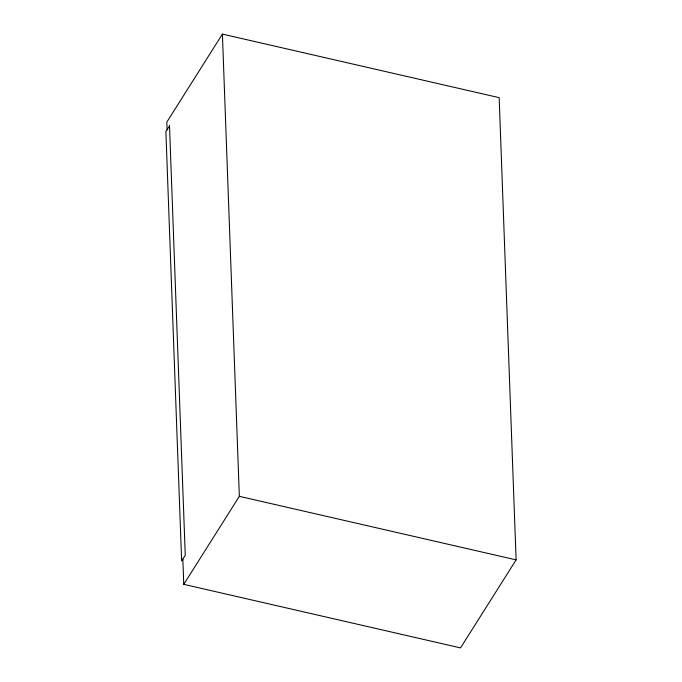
<?xml version="1.0" encoding="UTF-8"?>
<svg xmlns="http://www.w3.org/2000/svg" width="682" height="682" viewBox="0 0 682 682"><rect width="100%" height="100%" fill="white"/><g stroke="black" fill="none" stroke-linecap="round" stroke-linejoin="round"><path stroke-width="1.02" d="M182.844 559.087L183.765 584.346L460.529 647.9L516.112 559.879L499.164 97.654L222.4 34.1L166.817 122.121L167.099 129.691M183.765 584.346L239.348 496.326L222.4 34.1M239.348 496.326L516.112 559.879M169.511 125.872L165.888 131.609L181.634 561.005L185.257 555.259L169.511 125.872"/></g></svg>
